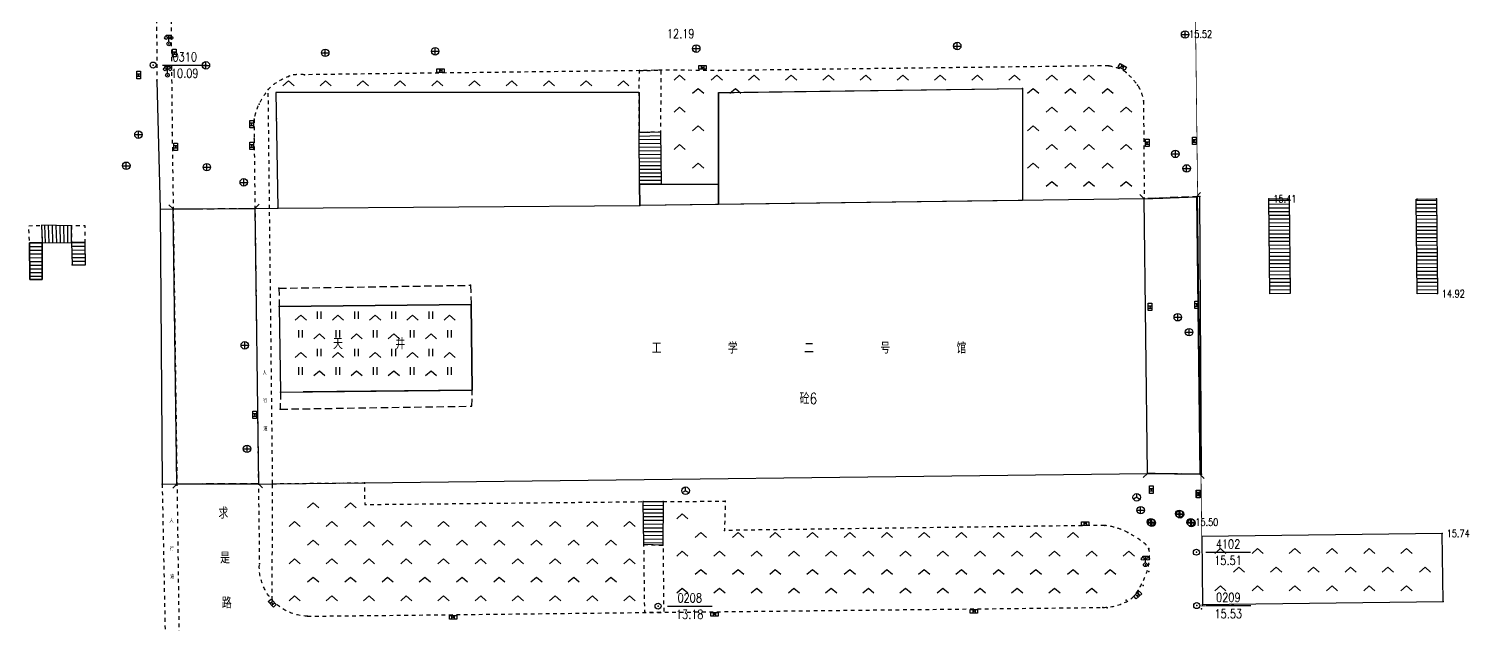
# Model space of a CAD drawing. Extents: x 940 to 2162, y 608 to 1562.
# Drawn here: x 1553.8 to 1747.3, y 885.1 to 965.1 of the extents above; entities that cross this region are included whole.
import ezdxf
from ezdxf.enums import TextEntityAlignment as Align

# ---------------------------------------------------------------- set-up
doc = ezdxf.new("R2010")
doc.units = 0
doc.header["$LTSCALE"] = 0.5
doc.header["$PDSIZE"] = 0.2
doc.linetypes.add('X5', pattern=[3, 2, -1])
doc.linetypes.add('X6', pattern=[2, 1, -1])
doc.layers.get('0').update_dxf_attribs({"linetype": 'CONTINUOUS'})
doc.layers.add('ASSIST', color=7, linetype='CONTINUOUS', plot=False)
for name, color, linetype in [('DLDW', 11, 'CONTINUOUS'), ('DLSS', 4, 'CONTINUOUS'), ('GCD', 1, 'CONTINUOUS'), ('GXYZ', 2, 'CONTINUOUS'), ('JMD', 6, 'CONTINUOUS'), ('KZD', 1, 'CONTINUOUS'), ('ZBTZ', 3, 'CONTINUOUS'), ('ZDH', 1, 'CONTINUOUS')]:
    doc.layers.add(name, color=color, linetype=linetype)
doc.styles.add('HZ', font='rs.shx', dxfattribs={"width": 0.8, "bigfont": 'hztxt.shx'})

# ---------------------------------------------------------------- blocks, each defined once
blk = doc.blocks.new('gc043')
for p, q in [((-1, 0), (1, 0)), ((0, -1), (0, 1))]:
    blk.add_line(p, q)
blk.add_circle((0, 0), 1)
blk = doc.blocks.new('gc041')
for p, q in [((-1, 0.5), (1, 0.5)), ((-1, -0.5), (-1, 0.5)), ((-0.33, 0.5), (-0.33, -0.5)), ((0.33, 0.5), (0.33, -0.5)), ((1, 0.5), (1, -0.5)), ((1, -0.5), (-1, -0.5))]:
    blk.add_line(p, q)
blk = doc.blocks.new('gc097')
for p, q in [((-0.7, 2), (-0.7, 2.3)), ((-0.7, 2.3), (0.7, 2.3)), ((0, 0.5), (0, 2.3)), ((0.7, 2.3), (0.7, 2))]:
    blk.add_line(p, q)
for centre, radius in [((-0.7, 1.6), 0.4), ((0, 0), 0.5), ((0.73, 1.6), 0.4)]:
    blk.add_circle(centre, radius)
blk = doc.blocks.new('gc048')
for q in [(-0.87, -0.5), (0, 1), (0.87, -0.5)]:
    blk.add_line((0, 0), q)
blk.add_circle((0, 0), 1)
blk = doc.blocks.new('gc211')
for p, q in [((0, 0), (-1.5, -1.32)), ((1.5, -1.32), (0, 0))]:
    blk.add_line(p, q)
blk = doc.blocks.new('gc117')
blk.add_circle((0, 0), 0.8)
blk.add_point((0, 0))
blk = doc.blocks.new('gc121')
for p, q in [((-0.5, -1), (-0.5, 1)), ((0.5, -1), (0.5, 1))]:
    blk.add_line(p, q)
blk = doc.blocks.new('GC200')
at = {"linetype": 'Continuous', "const_width": 0.2, "flags": 128}
blk.add_lwpolyline([(-0.1, 0, 1), (0.1, 0, 1)], format="xyb", close=True, dxfattribs=at)

msp = doc.modelspace()

# ---------------------------------------------------------------- linework, layer by layer
at = {"linetype": 'Continuous'}
for p, q in [((1571, 958.11, 10.02), (1571.42, 940.88, 4.63)), ((1635.7, 956.54, 12.71), (1635.79, 956.54, 7.5)), ((1587.05, 953.01, 10.52), (1587.05, 953.01, 10.52)), ((1635.82, 944.22), (1635.89, 941.37, 16.08)), ((1571.42, 940.88, 4.63), (1571.7, 903.93, 10.03))]:
    msp.add_line(p, q, dxfattribs=at)
at = {"linetype": 'Continuous', "elevation": 22.78, "flags": 128}
msp.add_lwpolyline([(1553.88, 936.36), (1553.9, 931.43), (1555.56, 931.42), (1555.59, 936.35)], close=True, dxfattribs=at)
at = {"layer": 'ASSIST', "linetype": 'Continuous', "flags": 128}
for points in [[(1638.64, 951.25), (1638.73, 944.22), (1635.82, 944.22), (1635.76, 951.18)], [(1703.63, 942.28), (1710.65, 942.53), (1711.12, 905.25), (1704.08, 905.35)], [(1573.18, 940.9), (1584.17, 940.98), (1584.63, 903.97), (1573.69, 903.93)], [(1723.11, 942.28), (1723.22, 929.53), (1720.49, 929.51), (1720.38, 942.26)], [(1742.9, 942.27), (1743.01, 929.52), (1740.28, 929.5), (1740.17, 942.24)], [(1636.42, 895.79), (1636.32, 901.57), (1638.99, 901.59), (1638.98, 895.73)]]:
    msp.add_lwpolyline(points, close=True, dxfattribs=at)
for points, elevation in [([(1723.11, 942.28), (1723.22, 929.53), (1720.49, 929.51), (1720.38, 942.26)], 15.41), ([(1555.59, 936.35), (1559.53, 936.39), (1559.53, 938.62), (1555.49, 938.71)], 0.02), ([(1553.9, 931.43), (1553.88, 936.36), (1555.59, 936.35), (1555.56, 931.42)], 10.16), ([(1559.53, 936.39), (1559.61, 933.38), (1561.4, 933.39), (1561.35, 936.4)], 10.16)]:
    msp.add_lwpolyline(points, close=True, dxfattribs=dict(at, elevation=elevation))
at = {"layer": 'DLSS', "linetype": 'X6'}
for p, q in [((1572.84, 972.28, 9.84), (1573.04, 951.19, 9.85)), ((1570.94, 966.36, 10), (1571, 958.11, 10.02)), ((1586.54, 903.98, 10.01), (1585.95, 956.94, 9.88)), ((1573.04, 951.19, 9.85), (1575.78, 751.14, 9.84)), ((1571.7, 903.93, 10.03), (1574.76, 750.33, 10)), ((1711.34, 887.59, 15.55), (1715.6, 887.67, 15.5))]:
    msp.add_line(p, q, dxfattribs=at)
at = {"layer": 'DLSS', "linetype": 'Continuous', "const_width": 0.1, "flags": 128}
msp.add_lwpolyline([(1711.36, 896.87), (1709.64, 1038.98)], dxfattribs=at)
at = {"layer": 'DLSS', "linetype": 'X6', "flags": 128}
for points in [[(1698.87, 960.14), (1646.45, 959.5), (1638.71, 959.56), (1635.81, 959.49), (1590.81, 958.94)], [(1703.53, 955.43), (1703.63, 942.28)], [(1584.05, 950.31), (1584.76, 893.2)], [(1586.47, 888.36), (1586.54, 903.98)], [(1638.99, 901.59), (1647.35, 901.63), (1647.24, 897.7)], [(1698.32, 898.38), (1647.24, 897.7)], [(1636.42, 895.79), (1638.98, 895.73), (1639.08, 886.7), (1636.53, 886.67), (1636.42, 895.79)], [(1591.23, 886.17), (1698.09, 887.35)]]:
    msp.add_lwpolyline(points, dxfattribs=at)
for points in [[(1698.87, 960.14, -0.062443), (1700.32, 959.78, -0.090617), (1701.2, 959.25, -0.028707), (1702, 958.44, -0.02848), (1702.72, 957.55, -0.062482), (1703.17, 956.7, -0.045389), (1703.53, 955.43)], [(1590.81, 958.94, 0.04685), (1589.5, 958.93, 0.073203), (1588.68, 958.72, 0.04552), (1586.85, 957.75, 0.07791), (1585.95, 956.94, 0.028702), (1585.41, 956.19, 0.018975), (1584.71, 954.99, 0.042176), (1584.37, 954.2, 0.029193), (1584.04, 952.99)], [(1698.09, 887.35, 0.107785), (1701.11, 888.06, 0.147601), (1702.8, 889.61, 0.038499), (1703.85, 891.72, 0.060104), (1704.24, 893.18, 0.036782), (1704.34, 894.59, 0.082378), (1704.23, 895.22, 0.143457), (1703.74, 895.9, 0.042629), (1701.43, 897.42, 0.049986), (1700.02, 898.01, 0.044243), (1698.32, 898.38)], [(1591.23, 886.17, -0.101314), (1588.63, 886.78, -0.101314), (1586.47, 888.36, -0.099204), (1585.13, 890.61, -0.099204), (1584.76, 893.2)]]:
    msp.add_lwpolyline(points, format="xyb", dxfattribs=at)
msp.add_lwpolyline([(1635.81, 959.49), (1638.71, 959.56), (1638.64, 951.25), (1635.76, 951.18)], close=True, dxfattribs=at)
for points, elevation in [([(1584.04, 952.99), (1584.05, 950.31)], 9.87), ([(1555.59, 936.35), (1553.88, 936.36), (1553.78, 938.64), (1555.49, 938.71), (1555.59, 936.35)], 0.02), ([(1559.53, 938.62), (1559.53, 936.39), (1561.35, 936.4), (1561.34, 938.63), (1559.53, 938.62)], 0.02), ([(1586.54, 903.98), (1598.88, 904.11), (1598.91, 901.18), (1636.32, 901.57)], 10.01)]:
    msp.add_lwpolyline(points, dxfattribs=dict(at, elevation=elevation))
at = {"layer": 'JMD', "linetype": 'Continuous'}
for p, q in [((1586.99, 956.54, 10.47), (1587.26, 941, 10.68)), ((1635.7, 956.54, 12.71), (1586.99, 956.54, 0.04)), ((1635.79, 956.54, 7.5), (1635.76, 951.18, 13.42)), ((1646.45, 956.54), (1646.45, 941.51)), ((1646.45, 956.54, 2.06), (1648.54, 956.54)), ((1648.54, 956.54), (1687.29, 957.08, 15.67)), ((1687.29, 957.08, 15.67), (1687.29, 942.06, 2.61)), ((1638.64, 951.22), (1635.76, 951.16)), ((1635.82, 944.22), (1635.76, 951.18)), ((1638.64, 950.72), (1635.76, 950.66)), ((1638.65, 950.22), (1635.76, 950.17)), ((1638.64, 951.25), (1638.73, 944.22)), ((1638.66, 949.72), (1635.77, 949.67)), ((1638.66, 949.22), (1635.77, 949.18)), ((1638.67, 948.72), (1635.78, 948.68)), ((1638.68, 948.22), (1635.78, 948.19)), ((1638.68, 947.72), (1635.79, 947.69)), ((1638.69, 947.22), (1635.79, 947.2)), ((1638.7, 946.72), (1635.8, 946.7)), ((1638.7, 946.22), (1635.8, 946.2)), ((1638.71, 945.72), (1635.81, 945.71)), ((1638.72, 945.22), (1635.81, 945.21)), ((1638.72, 944.72), (1635.82, 944.72)), ((1638.73, 944.22), (1635.82, 944.22)), ((1638.73, 944.22), (1646.45, 944.22)), ((1703.63, 942.28), (1703.04, 942.83)), ((1710.65, 942.53), (1711.2, 943.12)), ((1711.31, 905.24, 15.68), (1711.12, 942.59, 15.73)), ((1571.42, 940.88, 4.63), (1587.26, 941, 10.68)), ((1571.42, 940.88, 4.63), (1571.7, 903.93, 10.03)), ((1573.18, 940.9), (1572.61, 941.46)), ((1584.17, 940.98), (1584.73, 941.55)), ((1587.26, 941, 10.68), (1635.89, 941.37, 16.08)), ((1703.63, 942.28), (1635.89, 941.37, 16.08)), ((1720.49, 929.51), (1720.38, 942.26)), ((1723.11, 942.03), (1720.38, 942.01)), ((1723.12, 941.53), (1720.38, 941.51)), ((1723.12, 941.03), (1720.39, 941.01)), ((1723.13, 940.53), (1720.39, 940.51)), ((1723.11, 942.28), (1723.22, 929.53)), ((1740.28, 929.5), (1740.17, 942.24)), ((1742.9, 942.02), (1740.17, 942)), ((1742.91, 941.52), (1740.17, 941.5)), ((1742.91, 941.02), (1740.18, 941)), ((1742.92, 940.52), (1740.18, 940.5)), ((1742.9, 942.27), (1743.01, 929.52)), ((1559.53, 938.62, 0.02), (1555.49, 938.71, 0.02)), ((1556.03, 936.35, 0.02), (1555.94, 938.7, 0.02)), ((1556.53, 936.36, 0.02), (1556.45, 938.69, 0.02)), ((1557.03, 936.36, 0.02), (1556.96, 938.68, 0.02)), ((1557.53, 936.37, 0.02), (1557.48, 938.66, 0.02)), ((1558.03, 936.37, 0.02), (1557.99, 938.65, 0.02)), ((1558.53, 936.38, 0.02), (1558.5, 938.64, 0.02)), ((1559.03, 936.38, 0.02), (1559.01, 938.63, 0.02)), ((1559.53, 936.39, 10.16), (1559.53, 938.62, 10.16)), ((1559.53, 936.39, 0.02), (1559.53, 938.62, 0.02)), ((1723.13, 940.03), (1720.4, 940.01)), ((1723.14, 939.53), (1720.4, 939.51)), ((1723.14, 939.03), (1720.41, 939.01)), ((1723.14, 938.53), (1720.41, 938.51)), ((1742.92, 940.02), (1740.19, 940)), ((1742.93, 939.52), (1740.19, 939.5)), ((1742.93, 939.02), (1740.2, 939)), ((1742.93, 938.52), (1740.2, 938.5)), ((1723.15, 938.03), (1720.41, 938.01)), ((1723.15, 937.53), (1720.42, 937.51)), ((1723.16, 937.03), (1720.42, 937.01)), ((1742.94, 938.02), (1740.2, 938)), ((1742.94, 937.52), (1740.21, 937.5)), ((1742.95, 937.02), (1740.21, 937)), ((1553.9, 931.43, 10.16), (1553.88, 936.36, 10.16)), ((1553.88, 935.86, 10.16), (1555.59, 935.85, 10.16)), ((1553.89, 935.36, 10.16), (1555.59, 935.35, 10.16)), ((1553.89, 934.86, 10.16), (1555.58, 934.85, 10.16)), ((1555.59, 936.35, 10.16), (1555.56, 931.42, 10.16)), ((1555.59, 936.35, 0.02), (1559.53, 936.39, 0.02)), ((1559.53, 936.39, 10.16), (1559.61, 933.38, 10.16)), ((1559.53, 936.38, 10.16), (1561.35, 936.39, 10.16)), ((1559.54, 935.88, 10.16), (1561.36, 935.89, 10.16)), ((1559.56, 935.38, 10.16), (1561.37, 935.39, 10.16)), ((1559.57, 934.88, 10.16), (1561.38, 934.89, 10.16)), ((1561.4, 933.39, 10.16), (1561.35, 936.4, 10.16)), ((1723.16, 936.53), (1720.43, 936.51)), ((1723.17, 936.03), (1720.43, 936.01)), ((1723.17, 935.53), (1720.44, 935.51)), ((1723.17, 935.03), (1720.44, 935.01)), ((1742.95, 936.52), (1740.22, 936.5)), ((1742.96, 936.02), (1740.22, 936)), ((1742.96, 935.52), (1740.23, 935.5)), ((1742.96, 935.02), (1740.23, 935)), ((1553.89, 934.36, 10.16), (1555.58, 934.35, 10.16)), ((1553.89, 933.86, 10.16), (1555.58, 933.85, 10.16)), ((1553.89, 933.36, 10.16), (1555.58, 933.35, 10.16)), ((1553.9, 932.86, 10.16), (1555.57, 932.85, 10.16)), ((1559.58, 934.38, 10.16), (1561.38, 934.39, 10.16)), ((1559.6, 933.88, 10.16), (1561.39, 933.89, 10.16)), ((1723.18, 934.53), (1720.44, 934.51)), ((1723.18, 934.03), (1720.45, 934.01)), ((1723.19, 933.53), (1720.45, 933.51)), ((1723.19, 933.03), (1720.46, 933.01)), ((1742.97, 934.52), (1740.23, 934.5)), ((1742.97, 934.02), (1740.24, 934)), ((1742.98, 933.52), (1740.24, 933.5)), ((1742.98, 933.02), (1740.25, 933)), ((1553.9, 932.36, 10.16), (1555.57, 932.35, 10.16)), ((1553.9, 931.86, 10.16), (1555.57, 931.85, 10.16)), ((1723.2, 932.53), (1720.46, 932.51)), ((1723.2, 932.03), (1720.47, 932.01)), ((1723.2, 931.53), (1720.47, 931.51)), ((1723.21, 931.03), (1720.47, 931.01)), ((1742.99, 932.52), (1740.25, 932.5)), ((1742.99, 932.02), (1740.26, 932)), ((1742.99, 931.52), (1740.26, 931.5)), ((1743, 931.02), (1740.26, 931)), ((1723.21, 930.53), (1720.48, 930.51)), ((1723.22, 930.03), (1720.48, 930.01)), ((1723.22, 929.53), (1720.49, 929.51)), ((1743, 930.52), (1740.27, 930.5)), ((1743.01, 930.02), (1740.27, 930)), ((1743.01, 929.52), (1740.28, 929.5)), ((1571.7, 903.93, 10.03), (1586.54, 903.98, 10.01)), ((1573.69, 903.93), (1573.12, 903.37)), ((1584.63, 903.97), (1585.19, 903.41)), ((1586.54, 903.98, 10.01), (1598.88, 904.11, 15.91)), ((1598.88, 904.11, 15.91), (1704.08, 905.35, 15.47)), ((1704.08, 905.35), (1703.5, 904.8)), ((1704.08, 905.35, 15.47), (1711.31, 905.24, 15.68)), ((1711.12, 905.25), (1711.68, 904.67)), ((1636.32, 901.57), (1638.99, 901.59)), ((1636.42, 895.79), (1636.32, 901.57)), ((1636.33, 901.07), (1638.99, 901.09)), ((1636.34, 900.57), (1638.99, 900.58)), ((1636.35, 900.07), (1638.99, 900.07)), ((1638.99, 901.59), (1638.98, 895.73)), ((1636.36, 899.57), (1638.99, 899.57)), ((1636.37, 899.07), (1638.99, 899.06)), ((1636.37, 898.57), (1638.99, 898.55)), ((1636.38, 898.07), (1638.99, 898.05)), ((1636.39, 897.57), (1638.99, 897.54)), ((1636.4, 897.07), (1638.99, 897.03)), ((1636.41, 896.57), (1638.98, 896.52)), ((1636.42, 896.07), (1638.98, 896.02))]:
    msp.add_line(p, q, dxfattribs=at)
at = {"layer": 'JMD', "linetype": 'X5'}
for p, q in [((1711.12, 942.59, 15.73), (1703.63, 942.28)), ((1703.63, 942.28), (1710.65, 942.53)), ((1573.18, 940.9), (1584.17, 940.98)), ((1587.39, 930.25, 15.58), (1613.14, 930.65, 15.59)), ((1587.39, 930.25, 15.6), (1587.43, 927.81, 15.57)), ((1613.31, 914.4, 15.59), (1613.35, 916.56)), ((1587.56, 914, 15.59), (1613.31, 914.4, 15.59)), ((1584.63, 903.97), (1573.69, 903.93)), ((1711.12, 905.25), (1704.08, 905.35))]:
    msp.add_line(p, q, dxfattribs=at)
at = {"layer": 'JMD', "linetype": 'Continuous', "flags": 128}
for points in [[(1646.45, 941.51), (1646.45, 956.54), (1687.29, 957.08), (1687.29, 942.06)], [(1635.82, 944.22), (1646.45, 944.22), (1646.45, 941.51), (1635.89, 941.37)], [(1613.19, 928.06), (1587.43, 927.81), (1587.59, 916.3), (1613.35, 916.56)]]:
    msp.add_lwpolyline(points, close=True, dxfattribs=at)
at = {"layer": 'JMD', "linetype": 'X5', "elevation": 15.59, "flags": 128}
for points in [[(1613.14, 930.65), (1613.19, 928.06)], [(1587.59, 916.29), (1587.56, 914)]]:
    msp.add_lwpolyline(points, dxfattribs=at)
at = {"layer": 'JMD', "linetype": 'Continuous', "elevation": 15.59, "flags": 128}
msp.add_lwpolyline([(1587.43, 927.81), (1587.43, 927.81), (1613.19, 928.06), (1613.35, 916.56), (1590.62, 916.34)], dxfattribs=at)
at = {"layer": 'KZD', "linetype": 'Continuous'}
for p, q in [((1571.73, 960.24), (1577.73, 960.24)), ((1711.89, 894.77), (1717.89, 894.77)), ((1639.57, 887.53), (1645.57, 887.53)), ((1711.93, 887.6), (1717.93, 887.6))]:
    msp.add_line(p, q, dxfattribs=at)
at = {"layer": 'ZBTZ', "linetype": 'Continuous', "elevation": 15.56, "flags": 128}
msp.add_lwpolyline([(1711.48, 887.76), (1743.79, 888.17), (1743.67, 897.3), (1711.36, 896.87)], close=True, dxfattribs=at)
at = {"layer": 'ZDH', "linetype": 'Continuous'}
for p in [(1709.07, 964.4, 15.52), (1709.11, 964.39, 15.52), (1709.12, 964.34, 15.55), (1572.58, 963.09, 9.98), (1573.32, 961.86, 9.82), (1593.57, 961.91, 10.18), (1593.57, 961.9, 10.17), (1593.61, 961.88, 10.17), (1608.35, 962.03, 10.89), (1608.37, 962.09, 10.89), (1608.38, 962.09, 10.9), (1643.45, 962.45, 12.57), (1678.51, 962.8, 14.27), (1577.58, 960.2, 9.93), (1644.29, 959.93, 12.56), (1698.87, 960.14, 15.23), (1700.71, 959.99, 15.3), (1568.54, 958.9, 10.13), (1571, 958.11, 10.02), (1572.41, 958.88, 10.01), (1588.68, 958.72, 9.88), (1590.81, 958.94, 9.98), (1609.1, 959.5, 10.88), (1635.81, 959.49, 12.15), (1638.71, 959.56, 12.29), (1646.45, 959.5, 12.84), (1701.2, 959.25, 15.36), (1585.95, 956.94, 9.88), (1635.7, 956.54, 12.71), (1687.29, 957.08, 15.67), (1702.72, 957.55, 15.45), (1584.71, 954.99, 9.88), (1703.53, 955.43, 15.5), (1583.72, 952.3, 9.89), (1584.04, 952.99, 9.87), (1587.05, 953.01, 10.52), (1568.51, 950.89, 10.12), (1573.04, 951.19, 9.85), (1584.05, 950.31, 9.86), (1635.76, 951.18, 13.42), (1638.64, 951.25, 13.41), (1573.52, 949.26, 9.84), (1583.74, 949.39, 9.87), (1703.94, 949.82, 15.47), (1703.97, 949.81, 15.47), (1704.03, 949.78, 15.51), (1707.77, 948.3, 15.54), (1707.8, 948.25, 15.55), (1707.81, 948.3, 15.57), (1710.26, 950.03, 15.49), (1710.27, 950.07, 15.49), (1710.35, 950.06, 15.52), (1566.88, 946.71, 10.12), (1577.7, 946.52, 9.93), (1709.26, 946.38, 15.5), (1709.26, 946.37, 15.5), (1709.3, 946.41, 15.49), (1709.33, 946.35, 15.54), (1582.66, 944.48, 9.9), (1635.82, 944.22, 16.06), (1638.73, 944.22, 16.04), (1710.65, 942.53, 15.65), (1711.12, 942.59, 15.73), (1587.26, 941, 10.68), (1635.89, 941.37, 16.08), (1703.6, 942.3, 15.47), (1703.63, 942.28, 15.65), (1720.38, 942.26, 15.41), (1720.38, 942.26, 15.41), (1720.38, 942.26, 15.41), (1720.38, 942.22, 15.41), (1720.38, 942.22, 15.41), (1720.38, 942.22, 15.41), (1740.28, 942.21, 15.43), (1740.28, 942.21, 15.43), (1740.28, 942.21, 15.43), (1742.9, 942.27, 15.12), (1742.9, 942.27, 15.12), (1742.9, 942.27, 15.12), (1559.61, 933.38, 10.16), (1587.39, 930.25, 15.58), (1613.14, 930.65, 15.59), (1743.01, 929.52, 14.92), (1743.01, 929.52, 14.92), (1743.01, 929.52, 14.92), (1587.43, 927.81, 15.57), (1613.19, 928.06, 15.58), (1704.42, 927.74, 15.51), (1710.69, 928.01, 15.48), (1708.13, 926.35, 15.57), (1709.65, 924.34, 15.52), (1582.79, 922.58, 9.88), (1587.59, 916.3, 15.57), (1587.56, 914, 15.59), (1584.13, 913.23, 9.82), (1583.1, 908.66, 9.86), (1571.7, 903.93, 10.03), (1586.54, 903.98, 10.01), (1598.88, 904.11, 15.91), (1704.08, 905.35, 15.47), (1704.18, 905.33, 15.45), (1711.31, 905.24, 15.68), (1642.02, 903.04, 15.74), (1702.62, 902.15, 15.53), (1704.47, 903.27, 15.46), (1704.59, 903.18, 15.5), (1710.86, 902.62, 15.46), (1710.91, 902.6, 15.5), (1636.32, 901.57, 15.74), (1638.99, 901.59, 15.74), (1647.35, 901.63, 15.67), (1703.15, 900.42, 15.49), (1708.32, 899.94, 15.51), (1708.32, 899.87, 15.49), (1708.44, 899.87, 15.53), (1695.69, 898.62, 15.63), (1698.32, 898.38, 15.6), (1704.52, 898.82, 15.49), (1704.62, 898.76, 15.47), (1704.65, 898.72, 15.51), (1709.87, 898.8, 15.51), (1709.9, 898.82, 15.5), (1709.97, 898.7, 15.53), (1647.24, 897.7, 15.63), (1701.43, 897.42, 15.54), (1743.67, 897.3, 15.74), (1636.42, 895.79, 13.3), (1638.98, 895.73, 13.3), (1704.23, 895.22, 15.5), (1704.27, 895.27, 15.46), (1710.63, 894.76, 15.51), (1710.64, 894.77, 15.51), (1584.76, 893.2, 9.91), (1703.78, 893.09, 15.68), (1704.23, 892.18, 15.5), (1704.24, 893.18, 15.53), (1703.49, 890.3, 15.5), (1586.47, 888.36, 9.87), (1701.21, 888.32, 15.47), (1702.76, 889.02, 15.5), (1702.8, 889.61, 15.5), (1586.48, 887.94, 9.87), (1645.89, 886.43, 13.54), (1680.75, 886.83, 15.29), (1698.09, 887.35, 15.49), (1698.67, 887.32, 15.47), (1711.33, 887.17, 15.5), (1711.48, 887.76, 15.56), (1715.6, 887.67, 15.5), (1743.79, 888.17, 15.64), (1591.23, 886.17, 10.06), (1610.8, 886.03, 11.23)]:
    msp.add_point(p, dxfattribs=at)

# ---------------------------------------------------------------- block references
at = {"layer": 'DLDW', "linetype": 'Continuous', "xscale": 0.5, "yscale": 0.5}
for p in [(1572.58, 963.09, 9.98), (1572.41, 958.88, 10.01), (1703.78, 893.09, 15.68)]:
    msp.add_blockref('gc097', p, dxfattribs=at)
at = {"layer": 'GCD', "linetype": 'Continuous'}
ref = msp.add_blockref('GC200', (1709.07, 964.4, 15.52), dxfattribs=dict(at, xscale=0.5, yscale=0.5, zscale=0.5))
ref.add_attrib('height', '15.52', dxfattribs={"linetype": 'Continuous', "height": 1, "style": 'HZ', "width": 0.8}).set_placement((1709.67, 964.4, 15.52), align=Align.MIDDLE_LEFT)
ref = msp.add_blockref('GC200', (1720.38, 942.26, 15.41), dxfattribs=dict(at, xscale=0.5, yscale=0.5, zscale=0.5))
ref.add_attrib('height', '15.41', dxfattribs={"linetype": 'Continuous', "height": 1, "style": 'HZ', "width": 0.8}).set_placement((1720.98, 942.26, 15.41), align=Align.MIDDLE_LEFT)
ref = msp.add_blockref('GC200', (1743.01, 929.52, 14.92), dxfattribs=dict(at, xscale=0.5, yscale=0.5, zscale=0.5))
ref.add_attrib('height', '14.92', dxfattribs={"linetype": 'Continuous', "height": 1, "style": 'HZ', "width": 0.8}).set_placement((1743.61, 929.52, 14.92), align=Align.MIDDLE_LEFT)
ref = msp.add_blockref('GC200', (1709.9, 898.82, 15.5), dxfattribs=dict(at, xscale=0.5, yscale=0.5, zscale=0.5))
ref.add_attrib('height', '15.50', dxfattribs={"linetype": 'Continuous', "height": 1, "style": 'HZ', "width": 0.8}).set_placement((1710.5, 898.82, 15.5), align=Align.MIDDLE_LEFT)
ref = msp.add_blockref('GC200', (1743.67, 897.3, 15.74), dxfattribs=dict(at, xscale=0.5, yscale=0.5, zscale=0.5))
ref.add_attrib('height', '15.74', dxfattribs={"linetype": 'Continuous', "height": 1, "style": 'HZ', "width": 0.8}).set_placement((1744.27, 897.3, 15.74), align=Align.MIDDLE_LEFT)
at = {"layer": 'GXYZ', "linetype": 'Continuous', "xscale": 0.5, "yscale": 0.5}
for name, p in [('gc043', (1709.12, 964.34, 15.55)), ('gc043', (1593.61, 961.88, 10.17)), ('gc043', (1608.37, 962.09, 10.89)), ('gc043', (1643.45, 962.45, 12.57)), ('gc043', (1678.51, 962.8, 14.27)), ('gc043', (1577.58, 960.2, 9.93)), ('gc043', (1568.51, 950.89, 10.12)), ('gc043', (1707.81, 948.3, 15.57)), ('gc043', (1566.88, 946.71, 10.12)), ('gc043', (1577.7, 946.52, 9.93)), ('gc043', (1709.33, 946.35, 15.54)), ('gc043', (1582.66, 944.48, 9.9)), ('gc043', (1708.13, 926.35, 15.54)), ('gc043', (1582.79, 922.58, 9.88)), ('gc043', (1709.65, 924.34, 15.52)), ('gc043', (1583.1, 908.66, 9.86)), ('gc048', (1642.02, 903.04, 15.74)), ('gc048', (1702.62, 902.15, 15.53)), ('gc043', (1703.15, 900.42, 15.49)), ('gc043', (1708.32, 899.94, 15.51)), ('gc043', (1708.44, 899.87, 15.53)), ('gc043', (1704.52, 898.82, 15.49)), ('gc043', (1704.65, 898.72, 15.51)), ('gc043', (1709.87, 898.8, 15.51)), ('gc043', (1709.97, 898.7, 15.53))]:
    msp.add_blockref(name, p, dxfattribs=at)
at = {"layer": 'GXYZ', "linetype": 'Continuous', "yscale": 0.5, "zscale": 0.5}
for p, xscale, rotation in [((1573.32, 961.86, 9.82), 0.5, 90), ((1700.71, 959.99, 15.3), 0.4999999999999999, 151.9425242569546), ((1568.54, 958.9, 10.13), 0.5, 90), ((1583.72, 952.3, 9.89), 0.5, 90), ((1704.03, 949.78, 15.51), 0.5, 90), ((1710.35, 950.06, 15.52), 0.5, 90), ((1573.52, 949.26, 9.84), 0.5, 90), ((1583.74, 949.39, 9.87), 0.5, 90), ((1704.42, 927.74, 15.51), 0.5, 90), ((1710.69, 928.01, 15.48), 0.5, 90), ((1584.13, 913.23, 9.82), 0.5, 90), ((1704.59, 903.18, 15.5), 0.5, 90), ((1710.86, 902.62, 15.46), 0.5, 270), ((1710.91, 902.6, 15.5), 0.5, 90), ((1695.69, 898.62, 15.63), 0.5, 0.9818176804548312), ((1586.48, 887.94, 9.87), 0.5, 133.1686702546162), ((1702.76, 889.02, 15.5), 0.5, 42.45708866774066), ((1610.8, 886.03, 11.23), 0.5, 180), ((1645.89, 886.43, 13.54), 0.5, 359.9535201758594), ((1680.75, 886.83, 15.29), 0.5, 0.5118949275036156)]:
    msp.add_blockref('gc041', p, dxfattribs=dict(at, xscale=xscale, rotation=rotation))
at = {"layer": 'GXYZ', "linetype": 'Continuous', "xscale": 0.5, "yscale": 0.5, "zscale": 0.5}
for p in [(1644.29, 959.93, 12.56), (1609.1, 959.5, 10.88)]:
    msp.add_blockref('gc041', p, dxfattribs=at)
at = {"layer": 'KZD', "linetype": 'Continuous', "xscale": 0.5, "yscale": 0.5}
for p in [(1570.48, 960.24, 10.09), (1710.64, 894.77, 15.51), (1638.32, 887.53, 13.18), (1710.68, 887.6, 15.53)]:
    msp.add_blockref('gc117', p, dxfattribs=at)
at = {"layer": 'ZBTZ', "linetype": 'Continuous', "xscale": 0.5, "yscale": 0.5}
for name, p in [('gc211', (1588.66, 958.11)), ('gc211', (1593.66, 958.11)), ('gc211', (1598.66, 958.11)), ('gc211', (1603.66, 958.11)), ('gc211', (1608.66, 958.11)), ('gc211', (1613.66, 958.11)), ('gc211', (1618.66, 958.11)), ('gc211', (1623.66, 958.11)), ('gc211', (1628.66, 958.11)), ('gc211', (1633.66, 958.11)), ('gc211', (1641.21, 958.87)), ('gc211', (1646.21, 958.87)), ('gc211', (1651.21, 958.87)), ('gc211', (1656.21, 958.87)), ('gc211', (1661.21, 958.87)), ('gc211', (1666.21, 958.87)), ('gc211', (1671.21, 958.87)), ('gc211', (1676.21, 958.87)), ('gc211', (1681.21, 958.87)), ('gc211', (1686.21, 958.87)), ('gc211', (1691.21, 958.87)), ('gc211', (1696.21, 958.87)), ('gc211', (1643.71, 957.06)), ('gc211', (1648.71, 957.06)), ('gc211', (1688.71, 957.06)), ('gc211', (1693.71, 957.06)), ('gc211', (1698.71, 957.06)), ('gc211', (1641.21, 954.56)), ('gc211', (1691.21, 954.56)), ('gc211', (1696.21, 954.56)), ('gc211', (1701.21, 954.56)), ('gc211', (1643.71, 952.06)), ('gc211', (1688.71, 952.06)), ('gc211', (1693.71, 952.06)), ('gc211', (1698.71, 952.06)), ('gc211', (1641.21, 949.56)), ('gc211', (1691.21, 949.56)), ('gc211', (1696.21, 949.56)), ('gc211', (1701.21, 949.56)), ('gc211', (1643.71, 947.06)), ('gc211', (1688.71, 947.06)), ('gc211', (1693.71, 947.06)), ('gc211', (1698.71, 947.06)), ('gc211', (1691.21, 944.56)), ('gc211', (1696.21, 944.56)), ('gc211', (1701.21, 944.56)), ('gc121', (1592.82, 926.62)), ('gc121', (1597.82, 926.62)), ('gc121', (1602.82, 926.62)), ('gc121', (1607.82, 926.62)), ('gc211', (1590.32, 926.62)), ('gc211', (1595.32, 926.62)), ('gc211', (1600.32, 926.62)), ('gc211', (1605.32, 926.62)), ('gc211', (1610.32, 926.62)), ('gc121', (1590.32, 924.12)), ('gc211', (1592.82, 924.12)), ('gc121', (1595.32, 924.12)), ('gc211', (1597.82, 924.12)), ('gc121', (1600.32, 924.12)), ('gc211', (1602.82, 924.12)), ('gc121', (1605.32, 924.12)), ('gc211', (1607.82, 924.12)), ('gc121', (1610.32, 924.12)), ('gc211', (1590.32, 921.62)), ('gc121', (1592.82, 921.62)), ('gc211', (1595.32, 921.62)), ('gc121', (1597.82, 921.62)), ('gc211', (1600.32, 921.62)), ('gc121', (1602.82, 921.62)), ('gc211', (1605.32, 921.62)), ('gc121', (1607.82, 921.62)), ('gc211', (1610.32, 921.62)), ('gc121', (1590.32, 919.12)), ('gc121', (1595.32, 919.12)), ('gc121', (1600.32, 919.12)), ('gc121', (1605.32, 919.12)), ('gc121', (1610.32, 919.12)), ('gc211', (1592.82, 919.12)), ('gc211', (1597.82, 919.12)), ('gc211', (1602.82, 919.12)), ('gc211', (1607.82, 919.12)), ('gc211', (1591.99, 901.39)), ('gc211', (1596.99, 901.39)), ('gc211', (1641.57, 899.92)), ('gc211', (1589.49, 898.89)), ('gc211', (1594.49, 898.89)), ('gc211', (1599.49, 898.89)), ('gc211', (1604.49, 898.89)), ('gc211', (1609.49, 898.89)), ('gc211', (1614.49, 898.89)), ('gc211', (1619.49, 898.89)), ('gc211', (1624.49, 898.89)), ('gc211', (1629.49, 898.89)), ('gc211', (1634.49, 898.89)), ('gc211', (1591.99, 896.39)), ('gc211', (1596.99, 896.39)), ('gc211', (1601.99, 896.39)), ('gc211', (1606.99, 896.39)), ('gc211', (1611.99, 896.39)), ('gc211', (1616.99, 896.39)), ('gc211', (1621.99, 896.39)), ('gc211', (1626.99, 896.39)), ('gc211', (1631.99, 896.39)), ('gc211', (1644.07, 897.42)), ('gc211', (1649.07, 897.42)), ('gc211', (1654.07, 897.42)), ('gc211', (1659.07, 897.42)), ('gc211', (1664.07, 897.42)), ('gc211', (1669.07, 897.42)), ('gc211', (1674.07, 897.42)), ('gc211', (1679.07, 897.42)), ('gc211', (1684.07, 897.42)), ('gc211', (1689.07, 897.42)), ('gc211', (1694.07, 897.42)), ('gc211', (1641.57, 894.92)), ('gc211', (1646.57, 894.92)), ('gc211', (1651.57, 894.92)), ('gc211', (1656.57, 894.92)), ('gc211', (1661.57, 894.92)), ('gc211', (1666.57, 894.92)), ('gc211', (1671.57, 894.92)), ('gc211', (1676.57, 894.92)), ('gc211', (1681.57, 894.92)), ('gc211', (1686.57, 894.92)), ('gc211', (1691.57, 894.92)), ('gc211', (1696.57, 894.92)), ('gc211', (1701.57, 894.92)), ('gc211', (1713.86, 895.26)), ('gc211', (1718.86, 895.26)), ('gc211', (1723.86, 895.26)), ('gc211', (1728.86, 895.26)), ('gc211', (1733.86, 895.26)), ('gc211', (1738.86, 895.26)), ('gc211', (1589.49, 893.89)), ('gc211', (1594.49, 893.89)), ('gc211', (1599.49, 893.89)), ('gc211', (1604.49, 893.89)), ('gc211', (1609.49, 893.89)), ('gc211', (1614.49, 893.89)), ('gc211', (1619.49, 893.89)), ('gc211', (1624.49, 893.89)), ('gc211', (1629.49, 893.89)), ('gc211', (1634.49, 893.89)), ('gc211', (1644.07, 892.42)), ('gc211', (1649.07, 892.42)), ('gc211', (1654.07, 892.42)), ('gc211', (1659.07, 892.42)), ('gc211', (1664.07, 892.42)), ('gc211', (1669.07, 892.42)), ('gc211', (1674.07, 892.42)), ('gc211', (1679.07, 892.42)), ('gc211', (1684.07, 892.42)), ('gc211', (1689.07, 892.42)), ('gc211', (1694.07, 892.42)), ('gc211', (1699.07, 892.42)), ('gc211', (1716.36, 892.76)), ('gc211', (1721.36, 892.76)), ('gc211', (1726.36, 892.76)), ('gc211', (1731.36, 892.76)), ('gc211', (1736.36, 892.76)), ('gc211', (1741.36, 892.76)), ('gc211', (1591.99, 891.39)), ('gc211', (1596.99, 891.39)), ('gc211', (1601.99, 891.39)), ('gc211', (1606.99, 891.39)), ('gc211', (1611.99, 891.39)), ('gc211', (1616.99, 891.39)), ('gc211', (1621.99, 891.39)), ('gc211', (1626.99, 891.39)), ('gc211', (1631.99, 891.39)), ('gc211', (1713.86, 890.26)), ('gc211', (1718.86, 890.26)), ('gc211', (1723.86, 890.26)), ('gc211', (1728.86, 890.26)), ('gc211', (1733.86, 890.26)), ('gc211', (1738.86, 890.26)), ('gc211', (1589.49, 888.89)), ('gc211', (1594.49, 888.89)), ('gc211', (1599.49, 888.89)), ('gc211', (1604.49, 888.89)), ('gc211', (1609.49, 888.89)), ('gc211', (1614.49, 888.89)), ('gc211', (1619.49, 888.89)), ('gc211', (1624.49, 888.89)), ('gc211', (1629.49, 888.89)), ('gc211', (1634.49, 888.89)), ('gc211', (1641.57, 889.92)), ('gc211', (1646.57, 889.92)), ('gc211', (1651.57, 889.92)), ('gc211', (1656.57, 889.92)), ('gc211', (1661.57, 889.92)), ('gc211', (1666.57, 889.92)), ('gc211', (1671.57, 889.92)), ('gc211', (1676.57, 889.92)), ('gc211', (1681.57, 889.92)), ('gc211', (1686.57, 889.92)), ('gc211', (1691.57, 889.92)), ('gc211', (1696.57, 889.92))]:
    msp.add_blockref(name, p, dxfattribs=at)

# ---------------------------------------------------------------- texts
at = {"layer": 'DLSS', "linetype": 'Continuous', "style": 'HZ', "width": 0.8}
for s, height, p in [('人', 0.5, (1585.2, 918.63)), ('行', 0.5, (1585.26, 914.88)), ('道', 0.5, (1585.31, 911.12)), ('求', 1.5, (1579.26, 899.29)), ('人', 0.5, (1572.68, 898.75)), ('行', 0.5, (1572.74, 894.99)), ('是', 1.5, (1579.49, 893.26)), ('道', 0.5, (1572.79, 891.24)), ('路', 1.5, (1579.72, 887.23))]:
    msp.add_text(s, height=height, dxfattribs=at).set_placement(p)
at = {"layer": 'JMD', "linetype": 'Continuous', "style": 'HZ', "width": 0.8}
for s, p in [('天', (1594.65, 922.05)), ('井', (1603.03, 922.05)), ('学', (1647.7, 921.47)), ('号', (1668.18, 921.47)), ('馆', (1678.41, 921.47)), ('工', (1637.46, 921.47)), ('二', (1657.94, 921.47))]:
    msp.add_text(s, height=1.5, dxfattribs=at).set_placement(p)
msp.add_text('砼6', height=1.5, dxfattribs=at).set_placement((1658.52, 915.51), align=Align.MIDDLE)
at = {"layer": 'KZD', "linetype": 'Continuous', "style": 'HZ', "width": 0.8}
for s, p in [('12.19', (1641.36, 964.46)), ('0310', (1574.73, 961.34)), ('10.09', (1574.73, 959.14)), ('4102', (1714.89, 895.87)), ('15.51', (1714.89, 893.67)), ('0208', (1642.57, 888.63)), ('0209', (1714.93, 888.7)), ('13.18', (1642.57, 886.43)), ('15.53', (1714.93, 886.5))]:
    msp.add_text(s, height=1.2, dxfattribs=at).set_placement(p, align=Align.MIDDLE)

doc.saveas('drawing.dxf')
